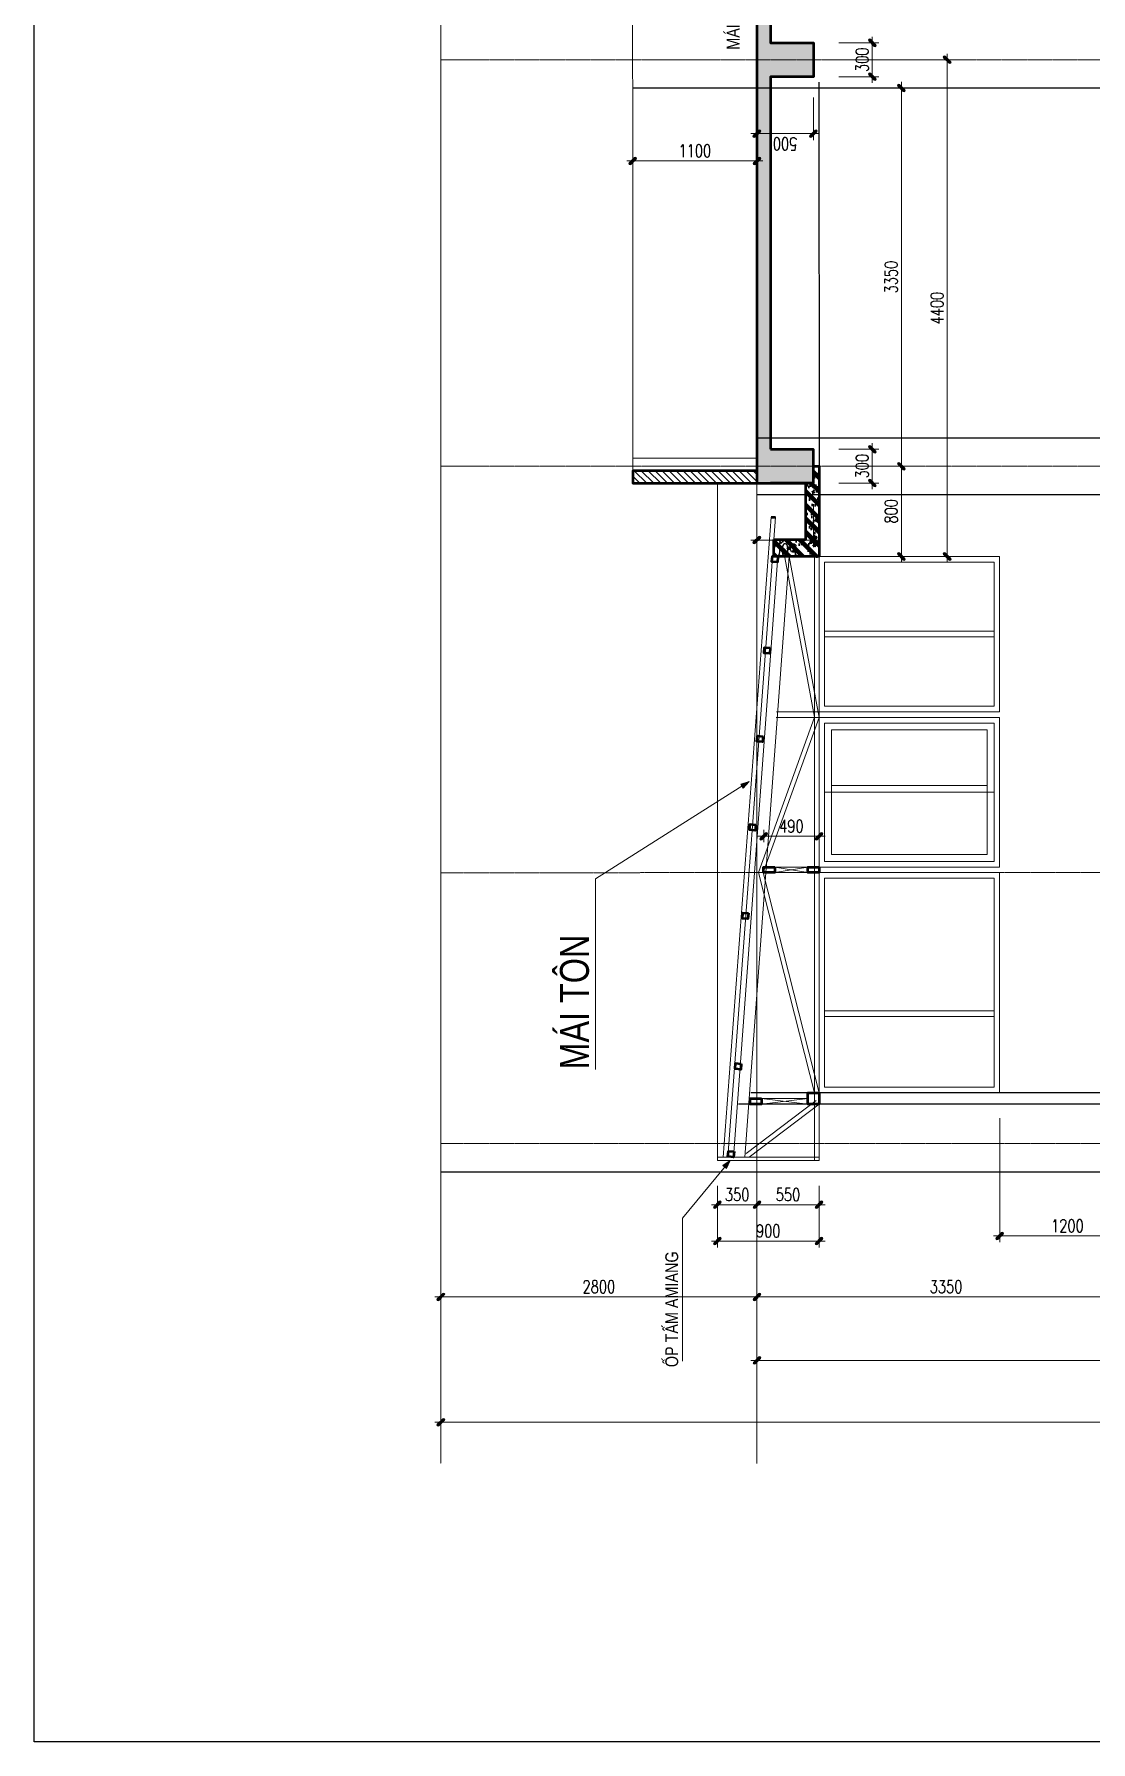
# Model space of a CAD drawing. Extents: x -165145 to 691808, y -202842 to 311040.
# Drawn here: x 45029 to 54388, y 28930 to 44057 of the extents above; entities that cross this region are included whole.
import ezdxf

# ---------------------------------------------------------------- set-up
doc = ezdxf.new("R2010")
doc.units = 0
doc.header["$LTSCALE"] = 10
doc.header["$MEASUREMENT"] = 0
for name, pattern in [('ACAD_ISO04W100', [30, 24, -3, 0, -3]), ('HIDDEN', [2.3807, 1.587, -0.7937]), ('TIM', [26.01, 10, -3, 0.01, -3, 10])]:
    doc.linetypes.add(name, pattern=pattern)
doc.layers.get('Defpoints').update_dxf_attribs({"color": 5, "linetype": 'CONTINUOUS'})
for name, color, linetype, lineweight in [('ARROWS', 1, 'CONTINUOUS', 0), ('DIM', 8, 'CONTINUOUS', 13), ('GE_KC_NETKHUAT', 9, 'HIDDEN', 20), ('netchia', 2, 'CONTINUOUS', 20), ('TEXT', 4, 'CONTINUOUS', 20), ('THAY', 147, 'CONTINUOUS', 25), ('TIM TRUC', 8, 'ACAD_ISO04W100', 5), ('TRUC', 251, 'TIM', 5), ('wall', 7, 'CONTINUOUS', 50)]:
    doc.layers.add(name, color=color, linetype=linetype, lineweight=lineweight)
doc.layers.add('KCS_BORDER', color=3, linetype='CONTINUOUS')
doc.styles.add('ROMANS', font='romans', dxfattribs={"width": 0.75, "bigfont": 'vns'})
doc.styles.add('VNCC-Arial', font='arial.ttf', dxfattribs={"width": 0.8})
doc.dimstyles.new('fit0.75', dxfattribs={"dimscale": 0.5625, "dimtxt": 200, "dimasz": 75, "dimexe": 100, "dimexo": 400, "dimgap": 0.03, "dimtad": 0, "dimdec": 0, "dimdsep": 46, "dimtxsty": 'ROMANS', "dimblk": 'alex', "dimcen": 150, "dimclrd": 8, "dimclre": 8, "dimclrt": 7, "dimaunit": 1, "dimadec": 0, "dimazin": 0, "dimtfac": 0.072, "dimtdec": 0, "dimtix": 1, "dimtmove": 2, "dimatfit": 3, "dimldrblk": 'a-01', "dimfxl": 100, "dimtvp": 0.8, "dimtolj": 1, "dimarcsym": 0})

# ---------------------------------------------------------------- blocks, each defined once
blk = doc.blocks.new('alex')
at = {"layer": 'ARROWS'}
h = blk.add_hatch(color=1, dxfattribs=at)
edge = h.paths.add_edge_path()
edge.add_line((0.4, 0.74), (-0.74, -0.4))
edge.add_ellipse((-0.57, -0.57), major_axis=(0.17, 0.17), ratio=1, start_angle=90, end_angle=270)
edge.add_line((-0.4, -0.74), (0.74, 0.4))
edge.add_ellipse((0.57, 0.57), major_axis=(0.17, 0.17), ratio=1, start_angle=270, end_angle=450)
blk.add_lwpolyline([(0.4, 0.74), (-0.74, -0.4, 1), (-0.4, -0.74), (0.74, 0.4, 1)], format="xyb", close=True, dxfattribs=at)
at = {"layer": 'netchia', "color": 2}
for p, q in [((1.27, 0), (-1.27, 0)), ((0, -1.27), (0, 1.27))]:
    blk.add_line(p, q, dxfattribs=at)
blk = doc.blocks.new('*D2740')
at = {"layer": 'Defpoints', "color": 0, "ltscale": 0.05, "transparency": 16777216}
for p in [(53811, 65089), (55631, 65089), (55408, 62289)]:
    blk.add_point(p, dxfattribs=at)
at = {"layer": 'DIM', "color": 8, "lineweight": -2, "ltscale": 0.05, "transparency": 16777216}
for p, q in [((55406, 65089), (53754, 65089)), ((53811, 62332), (53811, 65047)), ((55183, 62289), (53754, 62289))]:
    blk.add_line(p, q, dxfattribs=at)
at = {"layer": 'DIM', "color": 8, "lineweight": -2, "ltscale": 0.05, "transparency": 16777216, "xscale": 42.1875, "yscale": 42.1875, "zscale": 42.1875}
for p, rotation in [((53811, 65089), 90.00043988019083), ((53811, 62289), 270.0004398801908)]:
    blk.add_blockref('alex', p, dxfattribs=dict(at, rotation=rotation))
at = {"layer": 'DIM', "color": 7, "ltscale": 0.05, "transparency": 16777216, "insert": (53901, 63689), "char_height": 112.5, "attachment_point": 5, "rotation": 270.0004, "style": 'ROMANS'}
blk.add_mtext('\\A1;2800', dxfattribs=at)
blk = doc.blocks.new('a-01')
at = {"layer": 'ARROWS'}
blk.add_hatch(color=256, dxfattribs=at).paths.add_polyline_path([(-1.8, 0.49), (-1.8, -0.49), (0, 0)])
at = {"layer": 'netchia'}
blk.add_lwpolyline([(-1.8, 0.49), (-1.8, -0.49), (0, 0), (0, 0)], close=True, dxfattribs=at)
blk = doc.blocks.new('*D2747')
at = {"layer": 'Defpoints', "color": 0, "ltscale": 0.05, "transparency": 16777216}
for p in [(55519, 62289), (53811, 58939), (55631, 58939)]:
    blk.add_point(p, dxfattribs=at)
at = {"layer": 'DIM', "color": 8, "lineweight": -2, "ltscale": 0.05, "transparency": 16777216}
for p, q in [((55294, 62289), (53754, 62289)), ((53811, 62247), (53811, 58981)), ((55406, 58939), (53754, 58939))]:
    blk.add_line(p, q, dxfattribs=at)
at = {"layer": 'DIM', "color": 8, "lineweight": -2, "ltscale": 0.05, "transparency": 16777216, "xscale": 42.1875, "yscale": 42.1875, "zscale": 42.1875}
for p, rotation in [((53811, 62289), 90.00043988019083), ((53811, 58939), 270.0004398801908)]:
    blk.add_blockref('alex', p, dxfattribs=dict(at, rotation=rotation))
at = {"layer": 'DIM', "color": 7, "ltscale": 0.05, "transparency": 16777216, "insert": (53901, 60614), "char_height": 112.5, "attachment_point": 5, "rotation": 270.0004, "style": 'ROMANS'}
blk.add_mtext('\\A1;3350', dxfattribs=at)
blk = doc.blocks.new('*D2748')
at = {"layer": 'Defpoints', "color": 0, "ltscale": 0.05, "transparency": 16777216}
for p in [(54513, 65089), (52700, 40039), (54585, 40039)]:
    blk.add_point(p, dxfattribs=at)
at = {"layer": 'DIM', "color": 8, "lineweight": -2, "ltscale": 0.05, "transparency": 16777216}
for p, q in [((54288, 65089), (52644, 65089)), ((52700, 65047), (52700, 40082)), ((54360, 40039), (52644, 40039))]:
    blk.add_line(p, q, dxfattribs=at)
at = {"layer": 'DIM', "color": 8, "lineweight": -2, "ltscale": 0.05, "transparency": 16777216, "xscale": 42.1875, "yscale": 42.1875, "zscale": 42.1875}
for p, rotation in [((52700, 65089), 90.00043988019083), ((52700, 40039), 270.0004398801908)]:
    blk.add_blockref('alex', p, dxfattribs=dict(at, rotation=rotation))
at = {"layer": 'DIM', "color": 7, "ltscale": 0.05, "transparency": 16777216, "insert": (52790, 52564), "char_height": 112.5, "attachment_point": 5, "rotation": 270.0004, "style": 'ROMANS'}
blk.add_mtext('\\A1;25050', dxfattribs=at)
blk = doc.blocks.new('*D2785')
at = {"layer": 'Defpoints', "color": 0, "ltscale": 3, "transparency": 16777216}
for p in [(55619, 60139), (54351, 58939), (55619, 58939)]:
    blk.add_point(p, dxfattribs=at)
at = {"layer": 'DIM', "color": 8, "lineweight": -2, "ltscale": 3, "transparency": 16777216}
for p, q in [((55394, 60139), (54295, 60139)), ((54351, 60097), (54351, 58981)), ((55394, 58939), (54295, 58939))]:
    blk.add_line(p, q, dxfattribs=at)
at = {"layer": 'DIM', "color": 8, "lineweight": -2, "ltscale": 3, "transparency": 16777216, "xscale": 42.1875, "yscale": 42.1875, "zscale": 42.1875}
for p, rotation in [((54351, 60139), 90.00043988019083), ((54351, 58939), 270.0004398801908)]:
    blk.add_blockref('alex', p, dxfattribs=dict(at, rotation=rotation))
at = {"layer": 'DIM', "color": 7, "ltscale": 3, "transparency": 16777216, "insert": (54441, 59539), "char_height": 112.5, "attachment_point": 5, "rotation": 270.0004, "style": 'ROMANS'}
blk.add_mtext('\\A1;1200', dxfattribs=at)
blk = doc.blocks.new('*D2786')
at = {"layer": 'Defpoints', "color": 0, "ltscale": 3, "transparency": 16777216}
for p in [(61019, 63389), (61019, 62289), (63873, 62289)]:
    blk.add_point(p, dxfattribs=at)
at = {"layer": 'DIM', "color": 8, "lineweight": -2, "ltscale": 3, "transparency": 16777216}
for p, q in [((61244, 63389), (63929, 63389)), ((63873, 63347), (63873, 62332)), ((61244, 62289), (63929, 62289))]:
    blk.add_line(p, q, dxfattribs=at)
at = {"layer": 'DIM', "color": 8, "lineweight": -2, "ltscale": 3, "transparency": 16777216, "xscale": 42.1875, "yscale": 42.1875, "zscale": 42.1875}
for p, rotation in [((63873, 63389), 90.00043988019083), ((63873, 62289), 270.0004398801908)]:
    blk.add_blockref('alex', p, dxfattribs=dict(at, rotation=rotation))
at = {"layer": 'DIM', "color": 7, "ltscale": 3, "transparency": 16777216, "insert": (63963, 62839), "char_height": 112.5, "attachment_point": 5, "rotation": 270.0004, "style": 'ROMANS'}
blk.add_mtext('\\A1;1100', dxfattribs=at)
blk = doc.blocks.new('*D2797')
at = {"layer": 'Defpoints', "color": 0, "ltscale": 3, "transparency": 16777216}
for p in [(57619, 62229), (57619, 61739), (57891, 61739)]:
    blk.add_point(p, dxfattribs=at)
at = {"layer": 'DIM', "color": 8, "lineweight": -2, "ltscale": 3, "transparency": 16777216}
for p, q in [((57844, 62229), (57947, 62229)), ((57891, 62187), (57891, 61781)), ((57844, 61739), (57947, 61739))]:
    blk.add_line(p, q, dxfattribs=at)
at = {"layer": 'DIM', "color": 8, "lineweight": -2, "ltscale": 3, "transparency": 16777216, "xscale": 42.1875, "yscale": 42.1875, "zscale": 42.1875}
for p, rotation in [((57891, 62229), 90.00043988019083), ((57891, 61739), 270.0004398801908)]:
    blk.add_blockref('alex', p, dxfattribs=dict(at, rotation=rotation))
at = {"layer": 'DIM', "color": 7, "ltscale": 3, "transparency": 16777216, "insert": (57981, 61984), "char_height": 112.5, "attachment_point": 5, "rotation": 270.0004, "style": 'ROMANS'}
blk.add_mtext('\\A1;490', dxfattribs=at)
blk = doc.blocks.new('*D2798')
at = {"layer": 'Defpoints', "color": 0, "ltscale": 3, "transparency": 16777216}
for p in [(54305, 62639), (55019, 62639), (55019, 61739)]:
    blk.add_point(p, dxfattribs=at)
at = {"layer": 'DIM', "color": 8, "lineweight": -2, "ltscale": 3, "transparency": 16777216}
for p, q in [((54794, 62639), (54249, 62639)), ((54305, 61781), (54305, 62597)), ((54794, 61739), (54249, 61739))]:
    blk.add_line(p, q, dxfattribs=at)
at = {"layer": 'DIM', "color": 8, "lineweight": -2, "ltscale": 3, "transparency": 16777216, "xscale": 42.1875, "yscale": 42.1875, "zscale": 42.1875}
for p, rotation in [((54305, 62639), 90.00043988019083), ((54305, 61739), 270.0004398801908)]:
    blk.add_blockref('alex', p, dxfattribs=dict(at, rotation=rotation))
at = {"layer": 'DIM', "color": 7, "ltscale": 3, "transparency": 16777216, "insert": (54395, 62189), "char_height": 112.5, "attachment_point": 5, "rotation": 270.0004, "style": 'ROMANS'}
blk.add_mtext('\\A1;900', dxfattribs=at)
blk = doc.blocks.new('*D2799')
at = {"layer": 'Defpoints', "color": 0, "ltscale": 3, "transparency": 16777216}
for p in [(55019, 62639), (54627, 62289), (55019, 62289)]:
    blk.add_point(p, dxfattribs=at)
at = {"layer": 'DIM', "color": 8, "lineweight": -2, "ltscale": 3, "transparency": 16777216}
for p, q in [((54794, 62639), (54571, 62639)), ((54627, 62597), (54627, 62331)), ((54794, 62289), (54571, 62289))]:
    blk.add_line(p, q, dxfattribs=at)
at = {"layer": 'DIM', "color": 8, "lineweight": -2, "ltscale": 3, "transparency": 16777216, "xscale": 42.1875, "yscale": 42.1875, "zscale": 42.1875}
for p, rotation in [((54627, 62639), 90.00043988019083), ((54627, 62289), 270.0004398801908)]:
    blk.add_blockref('alex', p, dxfattribs=dict(at, rotation=rotation))
at = {"layer": 'DIM', "color": 7, "ltscale": 3, "transparency": 16777216, "insert": (54717, 62464), "char_height": 112.5, "attachment_point": 5, "rotation": 270.0004, "style": 'ROMANS'}
blk.add_mtext('\\A1;350', dxfattribs=at)
blk = doc.blocks.new('*D2800')
at = {"layer": 'Defpoints', "color": 0, "ltscale": 3, "transparency": 16777216}
for p in [(55019, 62289), (54627, 61739), (55019, 61739)]:
    blk.add_point(p, dxfattribs=at)
at = {"layer": 'DIM', "color": 8, "lineweight": -2, "ltscale": 3, "transparency": 16777216}
for p, q in [((54794, 62289), (54571, 62289)), ((54627, 62247), (54627, 61781)), ((54794, 61739), (54571, 61739))]:
    blk.add_line(p, q, dxfattribs=at)
at = {"layer": 'DIM', "color": 8, "lineweight": -2, "ltscale": 3, "transparency": 16777216, "xscale": 42.1875, "yscale": 42.1875, "zscale": 42.1875}
for p, rotation in [((54627, 62289), 90.00043988019083), ((54627, 61739), 270.0004398801908)]:
    blk.add_blockref('alex', p, dxfattribs=dict(at, rotation=rotation))
at = {"layer": 'DIM', "color": 7, "ltscale": 3, "transparency": 16777216, "insert": (54717, 62014), "char_height": 112.5, "attachment_point": 5, "rotation": 270.0004, "style": 'ROMANS'}
blk.add_mtext('\\A1;550', dxfattribs=at)
blk = doc.blocks.new('*D2805')
at = {"layer": 'Defpoints', "color": 0, "transparency": 16777216}
for p in [(53248, 62289), (53420, 62289), (54925, 40040)]:
    blk.add_point(p, dxfattribs=at)
at = {"layer": 'DIM', "color": 8, "lineweight": -2, "transparency": 16777216}
for p, q in [((53195, 62289), (53192, 62289)), ((53248, 40082), (53248, 62247)), ((54700, 40040), (53192, 40040))]:
    blk.add_line(p, q, dxfattribs=at)
at = {"layer": 'DIM', "color": 8, "lineweight": -2, "transparency": 16777216, "xscale": 42.1875, "yscale": 42.1875, "zscale": 42.1875}
for p, rotation in [((53248, 62289), 90), ((53248, 40040), 270)]:
    blk.add_blockref('alex', p, dxfattribs=dict(at, rotation=rotation))
at = {"layer": 'DIM', "color": 7, "transparency": 16777216, "insert": (53158, 51164), "char_height": 112.5, "attachment_point": 5, "rotation": 90, "style": 'ROMANS'}
blk.add_mtext('\\A1;22250', dxfattribs=at)
blk = doc.blocks.new('*D2835')
at = {"layer": 'Defpoints', "color": 0, "transparency": 16777216}
for p in [(60369, 61739), (64769, 61739), (60369, 60604)]:
    blk.add_point(p, dxfattribs=at)
at = {"layer": 'DIM', "color": 8, "lineweight": -2, "transparency": 16777216}
for p, q in [((60369, 61514), (60369, 60547)), ((64769, 61514), (64769, 60547)), ((64727, 60604), (60411, 60604))]:
    blk.add_line(p, q, dxfattribs=at)
at = {"layer": 'DIM', "color": 8, "lineweight": -2, "transparency": 16777216, "xscale": 42.1875, "yscale": 42.1875, "zscale": 42.1875, "rotation": 180}
blk.add_blockref('alex', (60369, 60604), dxfattribs=at)
at = {"layer": 'DIM', "color": 8, "lineweight": -2, "transparency": 16777216, "xscale": 42.1875, "yscale": 42.1875, "zscale": 42.1875}
blk.add_blockref('alex', (64769, 60604), dxfattribs=at)
at = {"layer": 'DIM', "color": 7, "transparency": 16777216, "insert": (62569, 60694), "char_height": 112.5, "attachment_point": 5, "style": 'ROMANS'}
blk.add_mtext('\\A1;4400', dxfattribs=at)
blk = doc.blocks.new('*D2836')
at = {"layer": 'Defpoints', "color": 0, "transparency": 16777216}
for p in [(61169, 61739), (64519, 61739), (61169, 61010)]:
    blk.add_point(p, dxfattribs=at)
at = {"layer": 'DIM', "color": 8, "lineweight": -2, "transparency": 16777216}
for p, q in [((61169, 61514), (61169, 60954)), ((64519, 61514), (64519, 60954)), ((64477, 61010), (61211, 61010))]:
    blk.add_line(p, q, dxfattribs=at)
at = {"layer": 'DIM', "color": 8, "lineweight": -2, "transparency": 16777216, "xscale": 42.1875, "yscale": 42.1875, "zscale": 42.1875, "rotation": 180}
blk.add_blockref('alex', (61169, 61010), dxfattribs=at)
at = {"layer": 'DIM', "color": 8, "lineweight": -2, "transparency": 16777216, "xscale": 42.1875, "yscale": 42.1875, "zscale": 42.1875}
blk.add_blockref('alex', (64519, 61010), dxfattribs=at)
at = {"layer": 'DIM', "color": 7, "transparency": 16777216, "insert": (62844, 61100), "char_height": 112.5, "attachment_point": 5, "style": 'ROMANS'}
blk.add_mtext('\\A1;3350', dxfattribs=at)
blk = doc.blocks.new('*D2837')
at = {"layer": 'Defpoints', "color": 0, "transparency": 16777216}
for p in [(60369, 61739), (61169, 61739), (60369, 61010)]:
    blk.add_point(p, dxfattribs=at)
at = {"layer": 'DIM', "color": 8, "lineweight": -2, "transparency": 16777216}
for p, q in [((60369, 61514), (60369, 60954)), ((61169, 61514), (61169, 60954)), ((61127, 61010), (60411, 61010))]:
    blk.add_line(p, q, dxfattribs=at)
at = {"layer": 'DIM', "color": 8, "lineweight": -2, "transparency": 16777216, "xscale": 42.1875, "yscale": 42.1875, "zscale": 42.1875, "rotation": 180}
blk.add_blockref('alex', (60369, 61010), dxfattribs=at)
at = {"layer": 'DIM', "color": 8, "lineweight": -2, "transparency": 16777216, "xscale": 42.1875, "yscale": 42.1875, "zscale": 42.1875}
blk.add_blockref('alex', (61169, 61010), dxfattribs=at)
at = {"layer": 'DIM', "color": 7, "transparency": 16777216, "insert": (60769, 61100), "char_height": 112.5, "attachment_point": 5, "style": 'ROMANS'}
blk.add_mtext('\\A1;800', dxfattribs=at)
blk = doc.blocks.new('*D2855')
at = {"layer": 'Defpoints', "color": 0, "transparency": 16777216}
for p in [(64619, 61789), (64919, 61789), (64619, 61267)]:
    blk.add_point(p, dxfattribs=at)
at = {"layer": 'DIM', "color": 8, "lineweight": -2, "transparency": 16777216}
for p, q in [((64619, 61564), (64619, 61210)), ((64919, 61564), (64919, 61210)), ((64877, 61267), (64661, 61267))]:
    blk.add_line(p, q, dxfattribs=at)
at = {"layer": 'DIM', "color": 8, "lineweight": -2, "transparency": 16777216, "xscale": 42.1875, "yscale": 42.1875, "zscale": 42.1875, "rotation": 180}
blk.add_blockref('alex', (64619, 61267), dxfattribs=at)
at = {"layer": 'DIM', "color": 8, "lineweight": -2, "transparency": 16777216, "xscale": 42.1875, "yscale": 42.1875, "zscale": 42.1875}
blk.add_blockref('alex', (64919, 61267), dxfattribs=at)
at = {"layer": 'DIM', "color": 7, "transparency": 16777216, "insert": (64769, 61357), "char_height": 112.5, "attachment_point": 5, "style": 'ROMANS'}
blk.add_mtext('\\A1;300', dxfattribs=at)
blk = doc.blocks.new('*D2856')
at = {"layer": 'Defpoints', "color": 0, "transparency": 16777216}
for p in [(64115, 62290), (64659, 62290), (64659, 61789)]:
    blk.add_point(p, dxfattribs=at)
at = {"layer": 'DIM', "color": 8, "lineweight": -2, "transparency": 16777216}
for p, q in [((64434, 62290), (64058, 62290)), ((64115, 61832), (64115, 62248)), ((64434, 61789), (64058, 61789))]:
    blk.add_line(p, q, dxfattribs=at)
at = {"layer": 'DIM', "color": 8, "lineweight": -2, "transparency": 16777216, "xscale": 42.1875, "yscale": 42.1875, "zscale": 42.1875}
for p, rotation in [((64115, 62290), 90), ((64115, 61789), 270)]:
    blk.add_blockref('alex', p, dxfattribs=dict(at, rotation=rotation))
at = {"layer": 'DIM', "color": 7, "transparency": 16777216, "insert": (64025, 62040), "char_height": 112.5, "attachment_point": 5, "rotation": 90, "style": 'ROMANS'}
blk.add_mtext('\\A1;500', dxfattribs=at)
blk = doc.blocks.new('*D2869')
at = {"layer": 'Defpoints', "color": 0, "transparency": 16777216}
for p in [(61019, 61789), (61319, 61789), (61019, 61267)]:
    blk.add_point(p, dxfattribs=at)
at = {"layer": 'DIM', "color": 8, "lineweight": -2, "transparency": 16777216}
for p, q in [((61019, 61564), (61019, 61210)), ((61319, 61564), (61319, 61210)), ((61277, 61267), (61062, 61267))]:
    blk.add_line(p, q, dxfattribs=at)
at = {"layer": 'DIM', "color": 8, "lineweight": -2, "transparency": 16777216, "xscale": 42.1875, "yscale": 42.1875, "zscale": 42.1875, "rotation": 180}
blk.add_blockref('alex', (61019, 61267), dxfattribs=at)
at = {"layer": 'DIM', "color": 8, "lineweight": -2, "transparency": 16777216, "xscale": 42.1875, "yscale": 42.1875, "zscale": 42.1875}
blk.add_blockref('alex', (61319, 61267), dxfattribs=at)
at = {"layer": 'DIM', "color": 7, "transparency": 16777216, "insert": (61169, 61357), "char_height": 112.5, "attachment_point": 5, "style": 'ROMANS'}
blk.add_mtext('\\A1;300', dxfattribs=at)
blk = doc.blocks.new('*D2870')
at = {"layer": 'Defpoints', "color": 0, "transparency": 16777216}
for p in [(60515, 62290), (61059, 62290), (61059, 61789)]:
    blk.add_point(p, dxfattribs=at)
at = {"layer": 'DIM', "color": 8, "lineweight": -2, "transparency": 16777216}
for p, q in [((60834, 62290), (60459, 62290)), ((60515, 61832), (60515, 62248)), ((60834, 61789), (60459, 61789))]:
    blk.add_line(p, q, dxfattribs=at)
at = {"layer": 'DIM', "color": 8, "lineweight": -2, "transparency": 16777216, "xscale": 42.1875, "yscale": 42.1875, "zscale": 42.1875}
for p, rotation in [((60515, 62290), 90), ((60515, 61789), 270)]:
    blk.add_blockref('alex', p, dxfattribs=dict(at, rotation=rotation))
at = {"layer": 'DIM', "color": 7, "transparency": 16777216, "insert": (60425, 62040), "char_height": 112.5, "attachment_point": 5, "rotation": 90, "style": 'ROMANS'}
blk.add_mtext('\\A1;500', dxfattribs=at)
blk = doc.blocks.new('A$C1e1774cd')
at = {"layer": 'DIM'}
h = blk.add_hatch(dxfattribs=at)
h.set_pattern_fill('ANSI31', color=256, scale=350, style=0)
h.set_pattern_definition([(45, (-1188885, 147841.17), (-30.9359217, 30.9359217), [])])
h.paths.add_polyline_path([(6209.8, 24549.7), (6099.8, 24549.7), (6099.8, 23449.7), (6209.8, 23449.7)])
at = {"layer": 'wall', "true_color": 0x79c3b8}
h = blk.add_hatch(dxfattribs=at)
h.set_pattern_fill('BT-01', color=123, scale=20, pattern_type=2)
h.set_pattern_definition([(50, (17468.71, 14767.71), (143.452, -12.5504), [15, -165]), (355, (17468.71, 14767.71), (-27.7503, 150.4384), [12, -132]), (100.4514, (17480.67, 14766.66), (115.7019, 137.8879), [12.748, -140.2284]), (46.1842, (17468.71, 14807.7), (213.4482, -33.1038), [22.5, -247.5]), (96.6356, (17486.5, 14804.95), (186.9325, 194.8236), [19.122, -210.3426]), (351.1842, (17468.71, 14807.7), (186.9324, 194.8237), [18, -198]), (21, (17488.71, 14797.71), (119.3814, -80.5238), [15, -165]), (326, (17488.71, 14797.71), (48.663, 145.03), [12, -132]), (71.4514, (17498.66, 14791), (168.0445, 64.5061), [12.748, -140.2284]), (37.5, (17468.713, 14767.71), (2.43197, 66.57877), [0, -130.4, 0, -134, 0, -132.5]), (7.5, (17468.71, 14767.71), (52.6139, 78.88234), [0, -76.4, 0, -127.4, 0, -50.5]), (327.5, (17424.113, 14767.71), (106.76449, -4.51097), [0, -50, 0, -156, 0, -207]), (317.5, (17404.11, 14767.71), (116.63723, 20.021), [0, -65, 0, -103.6, 0, -147]), (45, (17468.71, 14767.71), (-60.1041, 60.1041), []), (45, (17468.71, 14792.21), (-60.1041, 60.1041), [])])
h.paths.add_polyline_path([(6099.8, 23449.7), (6099.8, 23329.7), (6100.5, 23329.7), (6100.5, 22950.1), (6400.5, 22950.1), (6400.5, 23329.7), (9700, 23329.8), (9700, 22949.8), (10000, 22949.8), (10000, 23329.7), (13399.6, 23330.4), (13399.6, 22950.4), (13699.6, 22950.4), (13699.6, 23330.4), (15099.7, 23329.8), (15099.7, 22999.8), (15319.7, 22999.8), (15319.7, 23449.8)])
h = blk.add_hatch(dxfattribs=at)
h.set_pattern_fill('BT-01', color=123, scale=20, pattern_type=2)
h.set_pattern_definition([(50, (17468.87, 11417.71), (143.452, -12.5504), [15, -165]), (355, (17468.87, 11417.71), (-27.7503, 150.4384), [12, -132]), (100.4514, (17480.82, 11416.66), (115.7019, 137.8879), [12.748, -140.2284]), (46.1842, (17468.87, 11457.7), (213.4482, -33.1038), [22.5, -247.5]), (96.6356, (17486.66, 11454.95), (186.9325, 194.8236), [19.122, -210.3426]), (351.1842, (17468.87, 11457.7), (186.9324, 194.8237), [18, -198]), (21, (17488.87, 11447.71), (119.3814, -80.5238), [15, -165]), (326, (17488.87, 11447.71), (48.6631, 145.03), [12, -132]), (71.4514, (17498.82, 11441), (168.0445, 64.5061), [12.748, -140.2284]), (37.5, (17468.87, 11417.71), (2.43197, 66.57877), [0, -130.4, 0, -134, 0, -132.5]), (7.5, (17468.87, 11417.71), (52.6139, 78.88234), [0, -76.4, 0, -127.4, 0, -50.5]), (327.5, (17424.27, 11417.71), (106.76449, -4.51097), [0, -50, 0, -156, 0, -207]), (317.5, (17404.27, 11417.71), (116.63723, 20.021), [0, -65, 0, -103.6, 0, -147]), (45, (17468.87, 11417.71), (-60.10408, 60.10408), []), (45, (17468.87, 11442.21), (-60.10408, 60.10408), [])])
h.paths.add_polyline_path([(6100.4, 23019.7), (5599.8, 23019.7), (5599.8, 23299.7), (5452.2, 23299.7), (5449.8, 23273.2), (5449.8, 22899.7), (5599.8, 22899.7), (6249.8, 22899.7), (6249.8, 22950.5), (6100.4, 22950.5)])
at = {"layer": 'DIM', "ltscale": 3}
for p, q in [((6209.8, 24549.7), (6319.8, 24549.7)), ((6319.8, 24549.7), (6319.8, 23449.7)), ((5799.8, 23324.6), (129.9, 23747.3)), ((5799.8, 23284.4), (129.9, 23707.1)), ((5449.8, 23263.2), (129.9, 23657)), ((5449.8, 23162.8), (129.9, 23556.6)), ((599.9, 22899.7), (129.9, 23519.5)), ((631.8, 22923.9), (161.8, 23543.7)), ((649.5, 23409), (599.9, 22999.7)), ((599.9, 23409), (649.9, 22999.7)), ((2649.8, 23394), (2649.8, 21299.7)), ((2699.8, 23389.9), (2699.8, 21299.7)), ((2699.8, 23289.9), (2649.8, 22999.7)), ((2649.8, 23289.9), (2699.8, 22999.7)), ((4024.8, 23280.5), (4024.8, 21299.7)), ((4074.8, 23276.3), (4074.8, 21299.7)), ((1374.9, 22849.7), (1374.9, 21349.7)), ((1424.9, 22849.7), (1424.9, 21349.7)), ((3362.3, 22849.7), (3362.3, 21349.7)), ((4737.3, 21349.7), (4737.3, 22849.7)), ((4787.3, 21349.7), (4787.3, 22849.7)), ((5449.8, 22899.7), (5449.8, 21299.7))]:
    blk.add_line(p, q, dxfattribs=at)
for points in [[(6099.8, 23449.7), (6099.8, 24549.7), (13259.8, 24550.4)], [(686.6, 22937.4), (2649.9, 23436.4), (4028.2, 22941), (5442.6, 23202.2)], [(699.9, 22899.7), (2649.8, 23394), (4024.8, 22899.7), (5449.8, 23162.8)]]:
    blk.add_lwpolyline(points, dxfattribs=at)
for points in [[(649.5, 23409), (599.9, 23409), (599.9, 22999.7), (649.5, 22999.7)], [(2649.8, 22899.7), (699.9, 22899.7), (699.9, 21299.7), (2649.8, 21299.7)], [(2599.8, 22849.7), (749.9, 22849.7), (749.9, 21349.7), (2599.8, 21349.7)], [(4024.8, 22899.7), (2699.8, 22899.7), (2699.8, 21299.7), (4024.8, 21299.7)], [(3974.8, 22849.7), (2749.8, 22849.7), (2749.8, 21349.7), (3974.8, 21349.7)], [(3974.8, 22849.7), (3362.3, 22849.7), (3362.3, 21349.7), (3974.8, 21349.7)], [(5449.8, 22899.7), (4074.8, 22899.7), (4074.8, 21299.7), (5449.8, 21299.7)], [(5399.8, 22849.7), (4124.8, 22849.7), (4124.8, 21349.7), (5399.8, 21349.7)], [(3914.8, 22789.7), (2809.8, 22789.7), (2809.8, 21409.7), (3914.8, 21409.7)], [(3914.8, 22789.7), (3422.3, 22789.7), (3422.3, 21409.7), (3914.8, 21409.7)]]:
    blk.add_lwpolyline(points, close=True, dxfattribs=at)
at = {"layer": 'KCS_BORDER', "ltscale": 0.05}
blk.add_line((-0.2, 26249.7), (0, -2459.3), dxfattribs=at)
at = {"layer": 'netchia', "ltscale": 3}
for p, q in [((99.9, 22899.7), (99.9, 23799.7)), ((6099.8, 23799.7), (99.9, 23799.7)), ((129.9, 22899.7), (129.9, 23799.7)), ((5449.8, 22939.7), (99.9, 22939.7)), ((5449.8, 22899.7), (99.9, 22899.7))]:
    blk.add_line(p, q, dxfattribs=at)
at = {"layer": 'THAY', "ltscale": 0.05}
for p, q in [((9600.2, 24549.8), (9600.2, 23449.8)), ((600, 6299.7), (599.9, 23614)), ((700, 6299.7), (699.9, 23504.5)), ((6000.5, 23450.2), (6000.7, 0.2)), ((6500.5, 23450.2), (6500.7, 0.2)), ((9600.2, 23450.2), (9600.3, 0.2)), ((9650.2, 22899.8), (6249.8, 22899.7))]:
    blk.add_line(p, q, dxfattribs=at)
at = {"layer": 'TIM TRUC', "ltscale": 0.05}
for p, q in [((20158, 26250.3), (-2584.2, 26250)), ((20158.2, 26249.8), (-2584.1, 26249.7)), ((20177, 23450.3), (-2584.2, 23450)), ((20177.2, 23449.8), (-2584.1, 23449.7))]:
    blk.add_line(p, q, dxfattribs=at)
at = {"layer": 'TRUC', "ltscale": 0.05}
for p, q in [((249.6, 26250), (250, 1200)), ((2649.6, 26250), (2650, 1727.4)), ((6250.3, 26250.1), (6250.8, -2458.9)), ((9850, 26250.1), (9850.4, -2458.9))]:
    blk.add_line(p, q, dxfattribs=at)
at = {"layer": 'wall', "ltscale": 0.05}
for p, q in [((15319.8, 23449.8), (6099.8, 23449.7)), ((6099.8, 23449.7), (6099.8, 23019.7)), ((5449.8, 23299.7), (5599.8, 23299.7)), ((6099.8, 23019.7), (5599.8, 23019.7)), ((6249.8, 22899.7), (5449.8, 22899.7)), ((6249.8, 22950.5), (6249.8, 22899.7))]:
    blk.add_line(p, q, dxfattribs=at)
for points in [[(6209.8, 23449.7), (6209.8, 24549.7), (6099.8, 24549.7), (6099.8, 23449.7)], [(5599.8, 22899.7), (5449.8, 22899.7), (5449.8, 23299.7)], [(5599.8, 23299.7), (5599.8, 23019.7)], [(5799.8, 23324.6), (5799.8, 23284.4)], [(6400.4, 23330.5), (6400.4, 22950.5), (6100.4, 22950.5), (6100.4, 23330.5)], [(13399.8, 23330.4), (10000, 23329.7), (10000, 22949.8), (9700, 22949.8), (9700, 23329.8), (6400.4, 23329.7)]]:
    blk.add_lwpolyline(points, dxfattribs=at)
for points in [[(179.7, 23652.2), (129.9, 23656.7), (134.4, 23706.5), (184.2, 23702)], [(956.9, 23588.5), (907.1, 23593), (911.7, 23642.8), (961.5, 23638.3)], [(649.5, 23409), (599.5, 23409), (599.5, 23509), (649.5, 23509)], [(2290.3, 23524.2), (2240.5, 23528.7), (2245, 23578.5), (2294.8, 23574)], [(3073.7, 23460), (3023.9, 23464.5), (3028.4, 23514.3), (3078.2, 23509.8)], [(3857.1, 23395.7), (3807.3, 23400.2), (3811.8, 23450), (3861.6, 23445.5)], [(2699.8, 23289.9), (2649.8, 23289.9), (2649.8, 23389.9), (2699.8, 23389.9)], [(4640.5, 23331.4), (4590.7, 23336), (4595.2, 23385.8), (4645, 23381.2)], [(5448.9, 23263.2), (5399.1, 23267.8), (5403.6, 23317.6), (5453.4, 23313)], [(699.9, 22899.7), (599.9, 22899.7), (599.9, 22999.7), (699.9, 22999.7)], [(2699.8, 22899.7), (2649.8, 22899.7), (2649.8, 22999.7), (2699.8, 22999.7)]]:
    blk.add_lwpolyline(points, close=True, dxfattribs=at)
at = {"layer": 'TEXT', "style": 'VNCC-Arial', "width": 0.8}
for s, height, p in [('MÁI TÔN ', 256.29, (906.6, 24937.9)), ('ỐP TẤM AMIANG ', 113.906, (-1730.6, 24147.1)), ('MÁI LÁT GẠCH CHỐNG NÓNG ĐỘ DỐC = 1%%%', 113.906, (9939, 23603.2))]:
    blk.add_text(s, height=height, rotation=0.00044, dxfattribs=at).set_placement(p)
at = {"layer": 'DIM', "ltscale": 0.05}
for base, p1, p2, picture, middle in [((-2218.6, 1199.8), (-405.8, 26249.7), (-334.1, 1199.9), '*D2748', (-2128.7, 13724.8)), ((-1108.4, 26249.7), (488.5, 23449.8), (712, 26249.7), '*D2740', (-1018.4, 24849.8)), ((-1108.4, 20099.7), (599.6, 23449.7), (712.1, 20099.7), '*D2747', (-1018.4, 21774.7))]:
    dim = blk.add_linear_dim(base=base, p1=p1, p2=p2, angle=90.00044, dimstyle='fit0.75', dxfattribs=at)
    dim.commit()
    dim.dimension.update_dxf_attribs({"geometry": picture, "text_midpoint": middle, "insert": (-54919, -38839.6)})
at = {"layer": 'DIM', "ltscale": 3}
for base, p1, p2, picture, middle in [((8954, 23449.8), (6099.8, 24549.7), (6099.8, 23449.7), '*D2786', (9044, 23999.8)), ((-613.8, 23799.7), (99.9, 22899.7), (99.9, 23799.7), '*D2798', (-523.8, 23349.7)), ((-292.1, 23449.7), (99.9, 23799.7), (99.9, 23449.7), '*D2799', (-202.1, 23624.7)), ((-292.1, 22899.7), (99.9, 23449.8), (99.9, 22899.7), '*D2800', (-202.1, 23174.8)), ((2971.9, 22899.7), (2699.8, 23389.9), (2699.8, 22899.7), '*D2797', (3061.9, 23144.8)), ((-567.6, 20099.7), (699.9, 21299.7), (699.9, 20099.7), '*D2785', (-477.6, 20699.7))]:
    dim = blk.add_linear_dim(base=base, p1=p1, p2=p2, angle=90.00044, dimstyle='fit0.75', dxfattribs=at)
    dim.commit()
    dim.dimension.update_dxf_attribs({"geometry": picture, "text_midpoint": middle, "insert": (-54919, -38839.6)})
at = {"layer": 'DIM'}
for base, p1, p2, picture, middle in [((-1671.3, 23449.7), (6.2, 1200), (-1499, 23449.7), '*D2805', (-1761.3, 12324.8)), ((5595.9, 23450.1), (6140.2, 22949.8), (6140.2, 23450.1), '*D2870', (5505.9, 23200)), ((9195.6, 23450.1), (9739.8, 22949.8), (9739.8, 23450.1), '*D2856', (9105.6, 23200))]:
    dim = blk.add_linear_dim(base=base, p1=p1, p2=p2, angle=90, dimstyle='fit0.75', dxfattribs=at)
    dim.commit()
    dim.dimension.update_dxf_attribs({"geometry": picture, "text_midpoint": middle, "insert": (-54919, -38839.6)})
for base, p1, p2, picture, middle in [((5449.8, 21764.2), (9850.2, 22899.8), (5449.8, 22899.7), '*D2835', (7650, 21854.2)), ((5449.8, 22170.7), (6249.8, 22899.7), (5449.8, 22899.7), '*D2837', (5849.8, 22260.7)), ((6100.4, 22427.2), (6400.4, 22949.8), (6100.4, 22949.8), '*D2869', (6250.4, 22517.2)), ((6249.8, 22170.7), (9600.2, 22899.8), (6249.8, 22899.7), '*D2836', (7925, 22260.7)), ((9700, 22427.2), (10000, 22949.8), (9700, 22949.8), '*D2855', (9850, 22517.2))]:
    dim = blk.add_linear_dim(base=base, p1=p1, p2=p2, dimstyle='fit0.75', dxfattribs=at)
    dim.commit()
    dim.dimension.update_dxf_attribs({"geometry": picture, "text_midpoint": middle, "insert": (-54919, -38839.6)})
at = {"layer": 'DIM', "ltscale": 3}
blk.add_leader([(3457, 23518), (2595.6, 24878.3), (905.3, 24878.3)], dimstyle='fit0.75', override={"dimgap": 0.03, "dimtad": 0}, dxfattribs=at)
at = {"layer": 'DIM'}
blk.add_leader([(99.9, 23685.7), (-411.5, 24109.7), (-1678, 24109.7)], dimstyle='fit0.75', override={"dimgap": 0.03, "dimtad": 0}, dxfattribs=at)

msp = doc.modelspace()

# ---------------------------------------------------------------- linework, layer by layer
at = {"layer": 'Defpoints'}
msp.add_lwpolyline([(45028.61403, 57630.46775), (79528.61403, 57630.46775), (79528.61403, 28930.46775), (45028.61403, 28930.46775)], close=True, dxfattribs=at)

# ---------------------------------------------------------------- block references
at = {"layer": 'GE_KC_NETKHUAT', "rotation": 90}
msp.add_blockref('A$C1e1774cd', (74879.76299, 33979.75393), dxfattribs=at)

doc.saveas('drawing.dxf')
